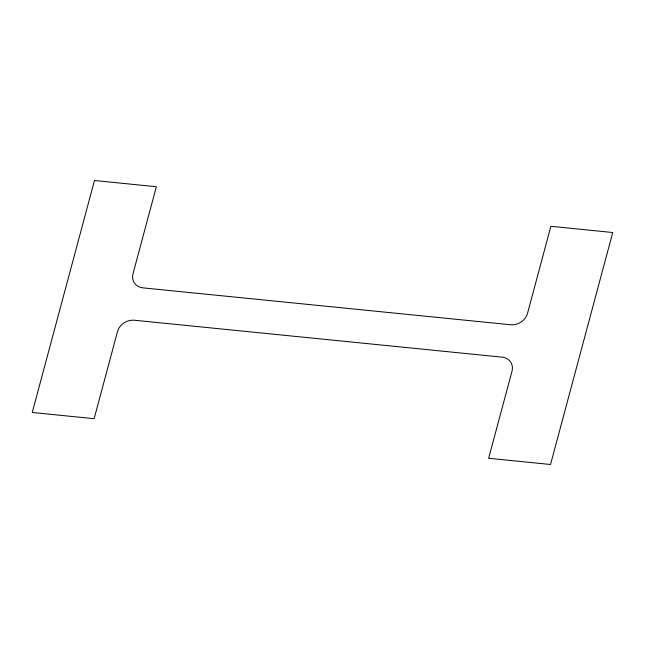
<?xml version="1.0" encoding="UTF-8"?>
<svg xmlns="http://www.w3.org/2000/svg" width="645" height="645" viewBox="0 0 645 645"><rect width="100%" height="100%" fill="white"/><g stroke="black" fill="none" stroke-linecap="round" stroke-linejoin="round"><path stroke-width="0.97" d="M94.476 180.511L32.25 412.478L94.13 418.686L117.495 331.594A14.424 12.223 -29.1 0 1 134.41 320.243L501.907 357.128A14.424 12.223 -29.1 0 1 512.009 371.189L488.644 458.281L550.524 464.489L612.75 232.522L550.87 226.314L527.505 313.406A14.424 12.223 -29.1 0 1 510.59 324.757L143.093 287.872A14.424 12.223 -29.1 0 1 132.991 273.811L156.356 186.719L94.476 180.511"/></g></svg>
